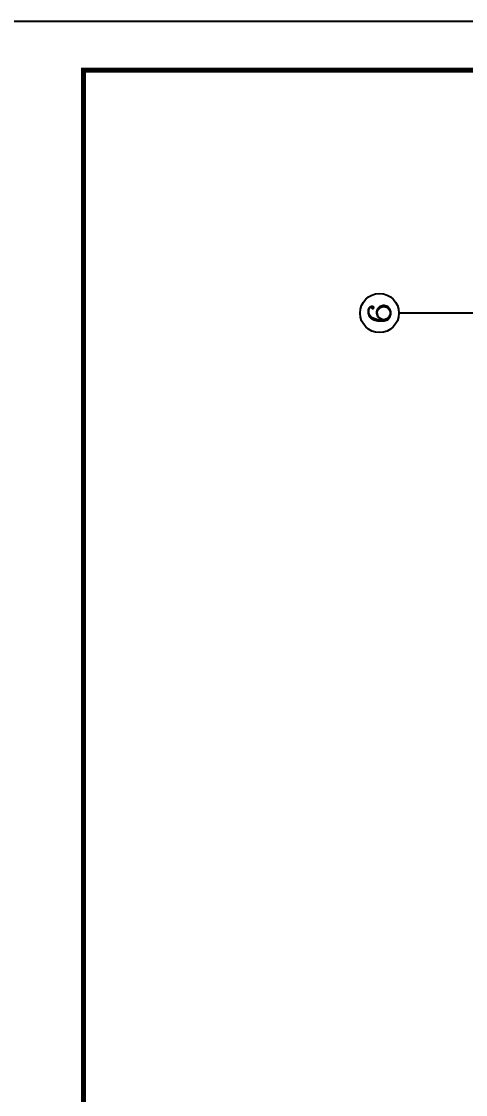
# Model space of a CAD drawing. Extents: x 1031190 to 1725648, y 733081 to 1571294.
# Drawn here: x 1279582 to 1284141, y 774668 to 785677 of the extents above; entities that cross this region are included whole.
import ezdxf
from ezdxf.enums import TextEntityAlignment as Align

# ---------------------------------------------------------------- set-up
doc = ezdxf.new("R2010")
doc.units = 0
doc.header["$LTSCALE"] = 1000
doc.header["$MEASUREMENT"] = 0
for name, color, linetype in [('AXIS_TEXT', 4, 'Continuous'), ('C-AXIS(轴号)', 3, 'Continuous'), ('C-AXIS-T(字)', 7, 'Continuous'), ('图框', 140, 'Continuous')]:
    doc.layers.add(name, color=color, linetype=linetype)
doc.styles.add('_TCH_AXIS', font='COMPLEX', dxfattribs={"bigfont": 'GBCBIG'})
doc.styles.add('COMPLEX', font='COMPLEX')

# ---------------------------------------------------------------- blocks, each defined once
blk = doc.blocks.new('_AXISO')
blk.add_circle((0, 0), 0.5)
at = {"layer": 'AXIS_TEXT', "style": 'COMPLEX', "width": 1.041667}
blk.add_attdef('A', text='', height=0.56, dxfattribs=at).set_placement((-0.25, -0.28), (0.25, -0.28), align=Align.FIT)

msp = doc.modelspace()

# ---------------------------------------------------------------- linework, layer by layer
at = {"layer": 'C-AXIS(轴号)'}
msp.add_line((1284657.7, 782685), (1283457.7, 782685), dxfattribs=at)
at = {"layer": '图框'}
msp.add_lwpolyline([(1278969.8, 755976.9), (1321019.8, 755976.9), (1321019.8, 785676.9), (1278969.8, 785676.9)], close=True, dxfattribs=at)
at = {"layer": '图框', "const_width": 50}
msp.add_lwpolyline([(1280219.8, 756476.9), (1320519.8, 756476.9), (1320519.8, 785176.9), (1280219.8, 785176.9)], close=True, dxfattribs=at)

# ---------------------------------------------------------------- block references
at = {"layer": 'C-AXIS(轴号)'}
ref = msp.add_blockref('_AXISO', (1283257.7, 782685), dxfattribs=dict(at, xscale=400, yscale=400, zscale=400, rotation=90))
ref.add_attrib('A', '6', dxfattribs={"layer": 'C-AXIS-T(字)', "height": 226.3, "rotation": 90, "style": '_TCH_AXIS', "width": 1.5}).set_placement((1283370.9, 782571.9), (1283370.9, 782798.2), align=Align.FIT)

doc.saveas('drawing.dxf')
